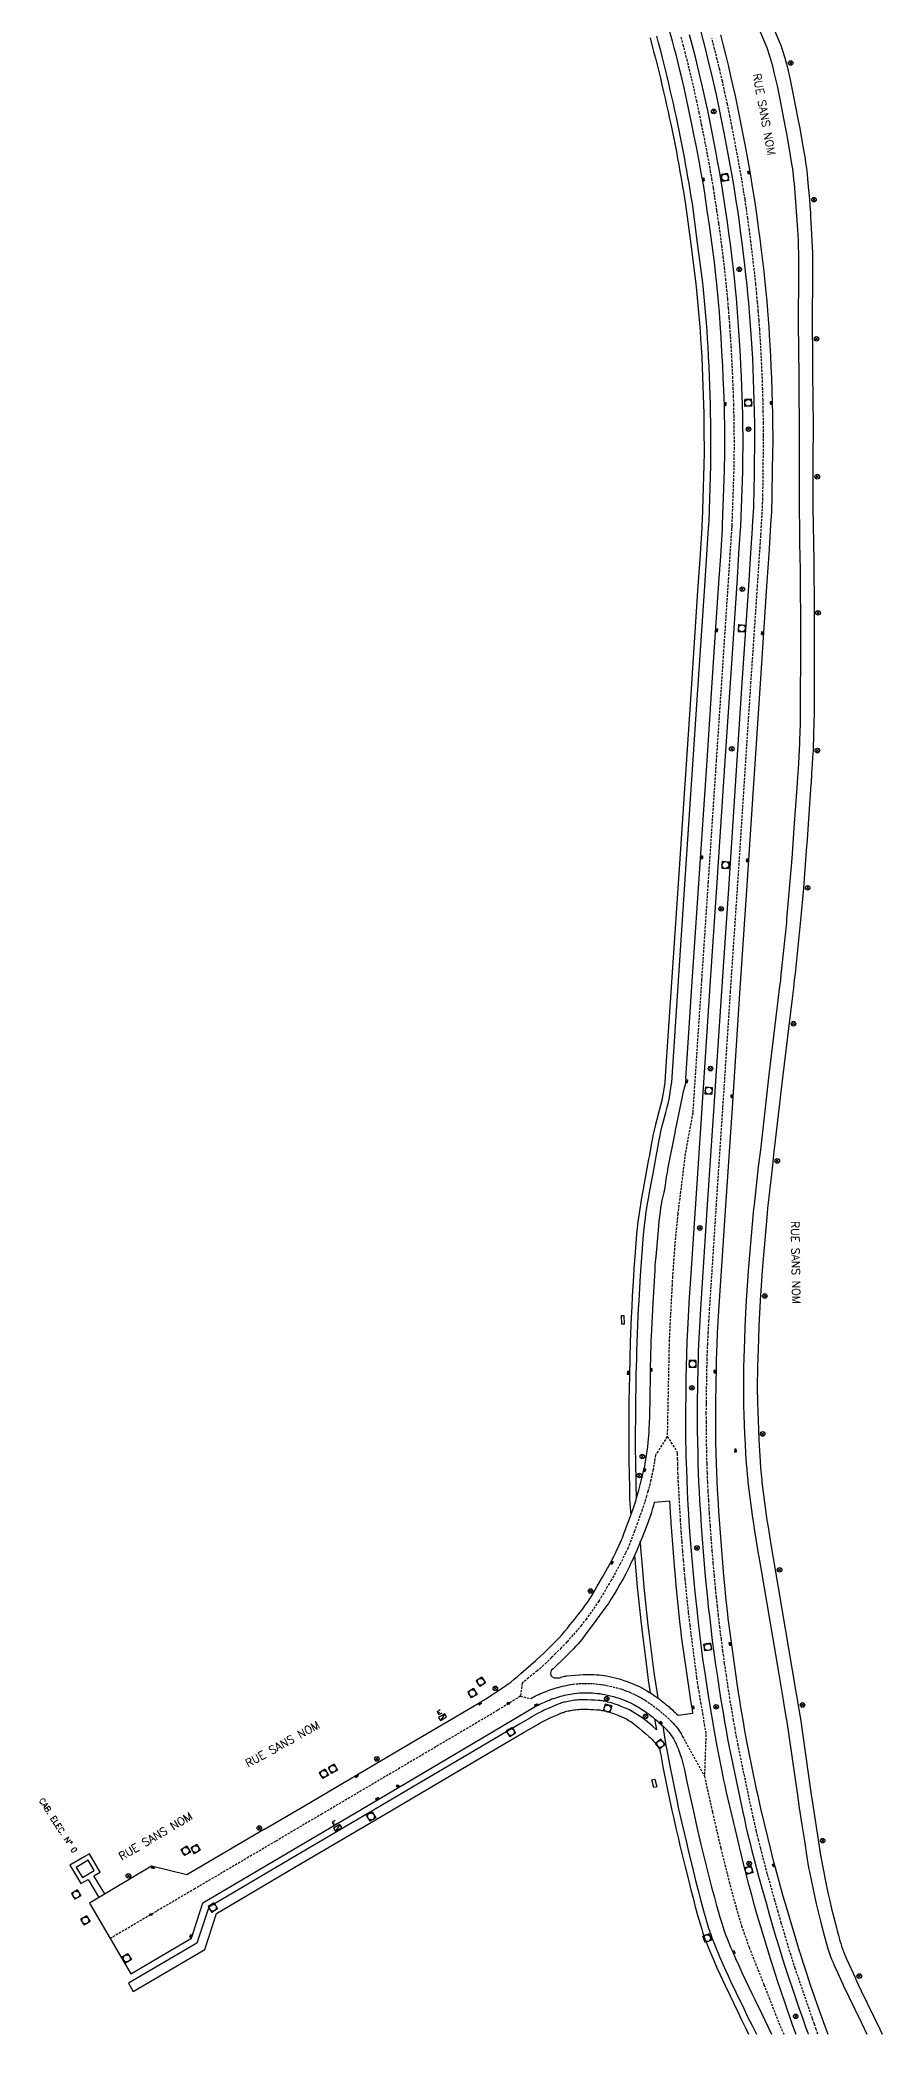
# Model space of a CAD drawing. Header units: millimetres. Extents: x 163014 to 164000, y 124000 to 125000.
# Drawn here: x 163800.3 to 163984.6, y 124000 to 124436.1 of the extents above; entities that cross this region are included whole.
import ezdxf
from ezdxf.enums import TextEntityAlignment as Align

# ---------------------------------------------------------------- set-up
doc = ezdxf.new("R2010")
doc.units = ezdxf.units.MM
doc.linetypes.add('DASHED', pattern=[0.75, 0.5, -0.25])
doc.layers.get('0').update_dxf_attribs({"linetype": 'CONTINUOUS'})
for name, color, linetype in [('W0001', 6, 'DASHED'), ('W0008', 7, 'CONTINUOUS'), ('W0014', 7, 'CONTINUOUS'), ('W0015', 2, 'CONTINUOUS'), ('W0400', 7, 'CONTINUOUS'), ('W0420', 7, 'CONTINUOUS'), ('W0421', 7, 'CONTINUOUS'), ('W0425', 7, 'CONTINUOUS'), ('W0430', 7, 'CONTINUOUS'), ('W0431', 7, 'CONTINUOUS'), ('W0469', 7, 'CONTINUOUS'), ('W0856', 7, 'CONTINUOUS'), ('W0989', 7, 'CONTINUOUS'), ('W0991', 7, 'CONTINUOUS')]:
    doc.layers.add(name, color=color, linetype=linetype)
doc.styles.get("Standard").update_dxf_attribs({"font": 'romans.shx', "width": 0.85})

# ---------------------------------------------------------------- blocks, each defined once
blk = doc.blocks.new('T400')
for p, q in [((-0.15, 0.3), (0.15, 0.3)), ((-0.15, -0.25), (-0.15, 0.3)), ((-0.15, 0.15), (0.15, 0.15)), ((-0.15, 0), (0.15, 0)), ((0.15, 0.3), (0.15, -0.25)), ((-0.15, -0.15), (0.15, -0.15)), ((-0.15, -0.25), (-0.15, -0.3)), ((-0.15, -0.3), (0.15, -0.3)), ((0.15, -0.3), (0.15, -0.25))]:
    blk.add_line(p, q)
blk = doc.blocks.new('T420')
for p, q in [((0.75, 0.75), (-0.75, 0.75)), ((-0.75, 0.75), (-0.75, -0.75)), ((0.75, 0.75), (0.75, -0.75)), ((0.75, -0.75), (-0.75, -0.75))]:
    blk.add_line(p, q)
blk.add_ellipse((0, 0), major_axis=(-0.53, 0.53), ratio=1, start_param=3.926991, end_param=10.210176)
blk = doc.blocks.new('T469')
at = {"color": 0, "linetype": 'Continuous', "flags": 128}
for points in [[(-0.35, 0.35), (0.35, -0.35)], [(-0.35, -0.35), (0.35, 0.35)]]:
    blk.add_lwpolyline(points, dxfattribs=at)
at = {"color": 0, "linetype": 'Continuous'}
blk.add_circle((0, 0), 0.5, dxfattribs=at)
blk = doc.blocks.new('T856')
for p, q in [((-0.125, 0), (0.125, 0)), ((0, 0.125), (0, -0.125))]:
    blk.add_line(p, q)
blk.add_ellipse((0, 0), major_axis=(-0.177, 0.177), ratio=1, start_param=3.9269908, end_param=10.2101761)
blk = doc.blocks.new('T430')
at = {"flags": 128}
for points in [[(0.8, 0.8), (-0.8, 0.8)], [(-0.8, 0.8), (-0.8, 0)], [(0.8, 0.8), (-0.8, 0)], [(-0.8, 0), (0.8, 0)], [(-0.4, 2.1), (0.4, 2.1)], [(-0.4, 2.1), (-0.4, 1.3)], [(-0.4, 1.7), (0, 1.7)], [(-0.4, 1.3), (0.4, 1.3)], [(0.8, 0), (0.8, 0.8)]]:
    blk.add_lwpolyline(points, dxfattribs=at)
blk = doc.blocks.new('T425')
for p, q in [((-0.15, 0.6), (0.15, 0.6)), ((-0.15, 0.6), (-0.15, 0.3)), ((-0.15, 0.3), (0.15, 0.3)), ((-0.15, 0.15), (0.15, 0.15)), ((-0.15, -0.15), (-0.15, 0.15)), ((0, 0.45), (0.15, 0.45)), ((0.15, 0.45), (0.15, 0.3)), ((0.15, 0.15), (0.15, -0.15)), ((0.15, -0.15), (-0.15, -0.15))]:
    blk.add_line(p, q)
blk.add_ellipse((0, 0), major_axis=(-0.106, 0.106), ratio=1, start_param=3.926991, end_param=10.210176)

msp = doc.modelspace()

# ---------------------------------------------------------------- linework, layer by layer
at = {"layer": 'W0001'}
for points in [[(163940.57, 124436.77), (163941, 124435.15), (163941.42, 124433.52), (163941.84, 124431.9), (163942.37, 124429.74), (163942.89, 124427.58), (163943.39, 124425.41), (163943.96, 124422.85), (163944.51, 124420.29), (163945.04, 124417.72), (163945.49, 124415.48), (163945.93, 124413.22), (163946.36, 124410.97), (163946.68, 124409.25), (163946.99, 124407.52), (163947.29, 124405.8), (163947.63, 124403.72), (163947.96, 124401.63), (163948.39, 124398.82), (163948.81, 124396.01), (163949.15, 124393.61), (163949.47, 124391.2), (163949.77, 124388.79), (163950.05, 124386.36), (163950.32, 124383.93), (163950.56, 124381.5), (163950.75, 124379.48), (163950.93, 124377.46), (163951.09, 124375.44), (163951.24, 124373.42), (163951.38, 124371.28), (163951.52, 124369.14), (163951.64, 124367.01), (163951.74, 124364.87), (163951.85, 124362.5), (163951.95, 124360.12), (163952.02, 124358.28), (163952.07, 124356.44), (163952.13, 124354.06), (163952.17, 124351.69), (163952.2, 124349.32), (163952.2, 124347.05), (163952.19, 124344.78), (163952.16, 124342.51), (163952.13, 124341.73), (163951.71, 124329.97), (163951.69, 124329.61), (163951.67, 124329.24), (163951.32, 124323.9), (163950.97, 124318.56), (163949.74, 124299.92), (163948.3, 124278.58), (163946.53, 124252.01), (163945.09, 124230.49), (163943.16, 124201.42), (163943.16, 124201.42), (163941.52, 124192.59), (163940.5, 124184.28), (163939.88, 124179.42), (163939.18, 124171.9), (163938.74, 124165.66), (163938.64, 124163.88), (163938.01, 124151.8), (163937.58, 124130.69), (163939.72, 124127.43), (163939.75, 124126.96), (163939.79, 124125.88), (163939.83, 124124.8), (163939.85, 124123.73), (163939.86, 124122.84), (163939.89, 124121.97), (163939.94, 124121.09), (163940.42, 124112.49), (163940.46, 124111.75), (163940.6, 124109.73), (163940.75, 124107.71), (163940.9, 124105.69), (163941.08, 124103.63), (163941.26, 124101.57), (163941.45, 124099.51), (163941.67, 124097.22), (163941.9, 124094.92), (163942.2, 124092.22), (163942.5, 124089.52), (163942.58, 124088.88), (163944.02, 124077.95), (163944.16, 124076.95), (163944.31, 124075.96), (163944.48, 124074.96), (163944.9, 124072.56), (163945.31, 124070.16), (163945.7, 124067.75), (163946.05, 124065.5), (163945.73, 124056.43), (163947.47, 124048.56), (163949.3, 124040.7), (163951.13, 124033.31), (163952.69, 124027.59), (163953.84, 124023.71), (163955.5, 124018.98), (163958.74, 124010.84), (163962.02, 124002.45), (163963.09, 124000)], [(163970.57, 124000), (163970.2, 124001), (163969.78, 124002.18), (163969.37, 124003.36), (163965.58, 124014.41), (163965.38, 124015.02), (163964.67, 124017.27), (163963.98, 124019.52), (163963.29, 124021.77), (163962.55, 124024.27), (163961.83, 124026.77), (163961.12, 124029.28), (163960.29, 124032.26), (163959.49, 124035.08), (163958.54, 124038.7), (163958.05, 124040.58), (163957.58, 124042.45), (163957.12, 124044.34), (163956.76, 124045.87), (163956.42, 124047.41), (163956.08, 124048.95), (163953.3, 124062.16), (163953.1, 124063.15), (163952.76, 124064.97), (163952.43, 124066.8), (163952.11, 124068.63), (163951.71, 124071), (163951.32, 124073.37), (163950.95, 124075.74), (163950.54, 124078.41), (163950.15, 124081.09), (163949.77, 124083.76), (163949.43, 124086.38), (163949.1, 124088.99), (163948.79, 124091.61), (163948.57, 124093.58), (163948.36, 124095.55), (163948.17, 124097.52), (163947.91, 124100.23), (163947.67, 124102.93), (163947.44, 124105.64), (163947.22, 124108.42), (163947.02, 124111.2), (163946.83, 124113.99), (163946.66, 124116.77), (163946.54, 124118.77), (163946.45, 124120.78), (163946.37, 124122.79), (163946.3, 124124.8), (163946.24, 124127.18), (163946.2, 124129.56), (163946.16, 124131.93), (163946.15, 124133.84), (163946.14, 124135.75), (163946.15, 124137.66), (163946.16, 124138.15), (163946.28, 124145.77), (163946.32, 124147.45), (163946.37, 124149.12), (163946.44, 124150.79), (163946.56, 124153.36), (163946.71, 124155.93), (163946.87, 124158.51), (163948.34, 124181.21), (163949.78, 124202.79), (163951.43, 124227.93), (163952.95, 124250.33), (163955.9, 124295.43), (163957.33, 124316.57), (163957.89, 124324.98), (163958.08, 124327.92), (163958.26, 124330.86), (163958.43, 124333.8), (163958.47, 124334.68), (163958.5, 124335.57), (163958.52, 124336.45), (163958.59, 124342.48), (163958.66, 124348.5), (163958.67, 124349.09), (163958.67, 124349.68), (163958.64, 124352.25), (163958.6, 124354.81), (163958.55, 124357.38), (163958.48, 124359.71), (163958.4, 124362.03), (163958.31, 124364.35), (163958.2, 124366.54), (163958.08, 124368.72), (163957.95, 124370.9), (163957.82, 124372.87), (163957.68, 124374.83), (163957.52, 124376.8), (163957.34, 124378.79), (163957.16, 124380.77), (163956.96, 124382.76), (163956.72, 124385), (163956.47, 124387.25), (163956.2, 124389.49), (163955.89, 124392.03), (163955.56, 124394.57), (163955.22, 124397.11), (163954.92, 124399.18), (163954.61, 124401.25), (163954.28, 124403.32), (163953.89, 124405.67), (163953.49, 124408.02), (163952.91, 124411.17), (163952.32, 124414.32), (163951.82, 124416.91), (163951.3, 124419.49), (163950.76, 124422.07), (163950.21, 124424.58), (163949.65, 124427.09), (163949.07, 124429.6), (163948.52, 124431.88), (163947.96, 124434.15), (163947.38, 124436.42)], [(163937.58, 124130.69), (163935.01, 124126.6), (163934.81, 124125.25), (163934.5, 124123.49), (163934.21, 124122.1), (163934, 124121.12), (163933.67, 124119.8), (163933.37, 124118.69), (163933.04, 124117.63), (163932.67, 124116.28), (163932.11, 124114.7), (163931.62, 124113.33), (163931.06, 124111.75), (163930.43, 124110.05), (163929.94, 124108.7), (163929.37, 124107.29), (163929.02, 124106.4), (163928.44, 124105.18), (163927.3, 124102.84), (163926.26, 124100.89), (163925.32, 124099.27), (163924.47, 124097.79), (163923.22, 124095.69), (163922.64, 124094.7), (163921.38, 124092.9), (163919.91, 124090.82), (163918.84, 124089.47), (163917.89, 124088.31), (163916.96, 124087.3), (163915.64, 124085.76), (163914.4, 124084.49), (163913.14, 124083.21), (163912.29, 124082.36), (163911.14, 124081.28), (163909.99, 124080.16), (163909.16, 124079.44), (163907.26, 124077.93), (163905.87, 124076.74), (163905.44, 124073.89), (163900.47, 124070.81), (163896.61, 124068.52), (163883.66, 124060.89), (163879.11, 124058.21), (163862.05, 124048.17), (163851.87, 124042.16), (163851.87, 124042.16)], [(163907.73, 124073.41), (163908.07, 124073.59), (163908.43, 124073.78), (163908.79, 124073.96), (163909.16, 124074.14), (163909.52, 124074.31), (163909.89, 124074.48), (163910.26, 124074.64), (163910.64, 124074.79), (163911.07, 124074.96), (163911.51, 124075.13), (163911.95, 124075.29), (163912.39, 124075.44), (163912.84, 124075.58), (163913.29, 124075.72), (163913.74, 124075.84), (163914.19, 124075.97), (163914.64, 124076.08), (163915.1, 124076.18), (163915.56, 124076.28), (163916.02, 124076.37), (163916.48, 124076.45), (163916.98, 124076.53), (163917.63, 124076.6), (163918.25, 124076.65), (163918.88, 124076.69), (163919.51, 124076.71), (163920.13, 124076.71), (163920.76, 124076.69), (163921.35, 124076.66), (163921.94, 124076.62), (163922.53, 124076.55), (163923.12, 124076.48), (163923.7, 124076.38), (163924.28, 124076.27), (163924.97, 124076.12), (163925.65, 124075.96), (163926.32, 124075.79), (163927.01, 124075.61), (163927.45, 124075.48), (163927.89, 124075.34), (163928.33, 124075.18), (163928.76, 124075.01), (163929.33, 124074.78), (163929.9, 124074.53), (163930.46, 124074.26), (163931.02, 124073.99), (163931.46, 124073.76), (163931.9, 124073.52), (163932.33, 124073.26), (163932.75, 124073), (163933.34, 124072.6), (163933.93, 124072.2), (163934.5, 124071.79), (163935.07, 124071.37), (163935.6, 124070.96), (163936.12, 124070.55), (163936.63, 124070.12), (163937.12, 124069.69), (163937.71, 124069.15), (163938.3, 124068.61), (163938.59, 124068.33), (163938.88, 124068.03), (163939.21, 124067.67), (163939.53, 124067.3), (163939.85, 124066.88), (163940.16, 124066.45), (163940.44, 124066.01), (163940.71, 124065.56), (163940.96, 124065.11), (163941.28, 124064.49), (163941.55, 124063.9), (163945.73, 124056.43)], [(163905.44, 124073.89), (163907.73, 124073.41)], [(163851.87, 124042.16), (163834.2, 124031.78), (163815.72, 124020.93)]]:
    msp.add_lwpolyline(points, dxfattribs=at)
at = {"layer": 'W0008'}
for points in [[(163941.63, 124208.98), (163943.07, 124230.24), (163944.87, 124257.03), (163946.33, 124278.58), (163947.74, 124300.07), (163948.97, 124318.4), (163949.29, 124323.22), (163949.59, 124328.05), (163949.66, 124329.15), (163949.7, 124330.26), (163950.13, 124341.95), (163950.15, 124342.73), (163950.19, 124345.06), (163950.21, 124347.39), (163950.21, 124349.72), (163950.19, 124351.88), (163950.15, 124354.05), (163950.09, 124356.21), (163950.03, 124357.9), (163949.97, 124359.59), (163949.85, 124362.19), (163949.72, 124364.79), (163949.56, 124367.93), (163949.37, 124371.06), (163949.16, 124374.19), (163948.99, 124376.54), (163948.8, 124378.89), (163948.59, 124381.24), (163948.38, 124383.35), (163948.15, 124385.45), (163947.9, 124387.55), (163947.57, 124390.24), (163947.21, 124392.93), (163946.83, 124395.62), (163946.36, 124398.87), (163945.86, 124402.13), (163945.56, 124404.05), (163945.23, 124405.97), (163944.97, 124407.45), (163944.7, 124408.93), (163944.42, 124410.41), (163943.97, 124412.73), (163943.5, 124415.06), (163943.03, 124417.38), (163942.46, 124420.14), (163941.87, 124422.9), (163941.26, 124425.66), (163940.82, 124427.58), (163940.36, 124429.51), (163939.89, 124431.42), (163939.52, 124432.92), (163939.13, 124434.41), (163938.73, 124435.89), (163938.19, 124437.89)], [(163949.22, 124437.23), (163949.82, 124434.94), (163950.4, 124432.65), (163950.96, 124430.35), (163951.46, 124428.2), (163951.96, 124426.04), (163952.43, 124423.88), (163952.9, 124421.72), (163953.35, 124419.52), (163953.8, 124417.31), (163954.23, 124415.11), (163954.64, 124412.89), (163955.14, 124410.11), (163955.64, 124407.32), (163955.96, 124405.44), (163956.27, 124403.55), (163956.58, 124401.55), (163956.88, 124399.55), (163957.17, 124397.55), (163957.51, 124395.09), (163957.83, 124392.63), (163958.14, 124390.16), (163958.43, 124387.82), (163958.69, 124385.48), (163958.94, 124383.14), (163959.15, 124381.06), (163959.35, 124378.98), (163959.52, 124376.89), (163959.66, 124375.12), (163959.79, 124373.34), (163959.9, 124371.56), (163960.04, 124369.3), (163960.16, 124367.03), (163960.27, 124364.77), (163960.38, 124362.08), (163960.48, 124359.4), (163960.56, 124356.71), (163960.61, 124354.32), (163960.65, 124351.92), (163960.67, 124349.52), (163960.67, 124349.02), (163960.67, 124348.51), (163960.58, 124342.44), (163960.48, 124336.37), (163960.46, 124335.21), (163960.42, 124334.05), (163960.37, 124332.89), (163960.22, 124330.18), (163960.06, 124327.47), (163959.88, 124324.77), (163959.33, 124316.62), (163957.92, 124295.38), (163956.47, 124273.42), (163956.47, 124273.42), (163954.92, 124250.16), (163953.41, 124227.57), (163951.78, 124202.57), (163950.34, 124181.16), (163948.83, 124158.22), (163948.68, 124155.79), (163948.54, 124153.35), (163948.42, 124150.91), (163948.36, 124149.22), (163948.3, 124147.53), (163948.26, 124145.84), (163948.14, 124138.28), (163948.13, 124137.77), (163948.12, 124135.79), (163948.12, 124133.82), (163948.14, 124131.84), (163948.18, 124129.5), (163948.23, 124127.16), (163948.29, 124124.82), (163948.35, 124122.91), (163948.43, 124121), (163948.52, 124119.08), (163948.63, 124117.17), (163948.81, 124114.34), (163949, 124111.51), (163949.21, 124108.68), (163949.43, 124105.86), (163949.66, 124103.04), (163949.91, 124100.23), (163950.17, 124097.41), (163950.35, 124095.56), (163950.54, 124093.71), (163950.75, 124091.86), (163950.86, 124090.87), (163950.99, 124089.89), (163951.94, 124083.04), (163952.89, 124076.19), (163953.13, 124074.61), (163953.38, 124073.04), (163953.64, 124071.46), (163953.9, 124069.88), (163954.17, 124068.31), (163954.45, 124066.74), (163954.74, 124065.17), (163955.03, 124063.6), (163955.3, 124062.16), (163955.58, 124060.73), (163955.87, 124059.3), (163956.16, 124057.87), (163956.46, 124056.44), (163956.76, 124055.01), (163957.07, 124053.58), (163957.38, 124052.16), (163957.7, 124050.73), (163958.03, 124049.31), (163960.25, 124040.08), (163960.78, 124037.91), (163960.83, 124037.72), (163961.2, 124036.42), (163962, 124033.47), (163962.82, 124030.48), (163963.23, 124029.04), (163963.65, 124027.6), (163966.48, 124018.2), (163966.65, 124017.65), (163967.33, 124015.49), (163968.03, 124013.34), (163968.88, 124010.8), (163969.74, 124008.27), (163970.38, 124006.42), (163971.03, 124004.58), (163971.7, 124002.74), (163972.49, 124000.59), (163972.71, 124000)], [(163941.63, 124208.98), (163941.57, 124208.08), (163941.55, 124207.89), (163941.52, 124207.71), (163941.48, 124207.52), (163941.42, 124207.34), (163941.3, 124206.95), (163941.19, 124206.56), (163941.09, 124206.16), (163941, 124205.76), (163939.61, 124198.98), (163939.35, 124197.71), (163939.23, 124197.08), (163937.75, 124189.5), (163937.56, 124188.46), (163937.38, 124187.42), (163937.22, 124186.37), (163937.1, 124185.6), (163936.96, 124184.83), (163936.81, 124184.06), (163936.44, 124182.32), (163936.28, 124181.51), (163936.14, 124180.7), (163936.01, 124179.88), (163935.87, 124178.82), (163935.75, 124177.76), (163935.64, 124176.7), (163935.06, 124170.02), (163934.97, 124168.93), (163934.9, 124168), (163934.85, 124167.08), (163934.44, 124159.84), (163934.04, 124152.61), (163933.99, 124151.73), (163933.97, 124150.85), (163933.91, 124148.23), (163933.86, 124145.61), (163933.76, 124137.83), (163933.73, 124136.45), (163933.69, 124135.08), (163933.65, 124133.71), (163933.59, 124132.34), (163933.55, 124131.6), (163933.5, 124130.86), (163933.43, 124130.13), (163933.36, 124129.39), (163933.25, 124128.46), (163933.13, 124127.53), (163932.99, 124126.6), (163932.85, 124125.68), (163932.69, 124124.75), (163932.51, 124123.83)], [(163849.46, 124044.81), (163858.22, 124049.96), (163879.45, 124062.45), (163896.24, 124072.33), (163896.83, 124072.68), (163897.42, 124073.04), (163897.76, 124073.25), (163898.09, 124073.46), (163899.6, 124074.45), (163902.19, 124076.17), (163902.57, 124076.43), (163902.95, 124076.71), (163903.33, 124076.99), (163904.08, 124077.6), (163904.82, 124078.21), (163905.56, 124078.84), (163908.87, 124081.73), (163909.8, 124082.58), (163910.7, 124083.44), (163911.6, 124084.32), (163912.49, 124085.2), (163913.36, 124086.1), (163913.98, 124086.76), (163914.58, 124087.43), (163915.17, 124088.11), (163915.75, 124088.81), (163916.31, 124089.51), (163916.79, 124090.09), (163917.26, 124090.67), (163917.73, 124091.26), (163918.2, 124091.85), (163918.66, 124092.44), (163919.11, 124093.04), (163919.57, 124093.64), (163919.8, 124093.97), (163920.04, 124094.3), (163920.27, 124094.63), (163920.49, 124094.97), (163920.71, 124095.31), (163920.92, 124095.66), (163921.13, 124096), (163922.27, 124097.97), (163923.41, 124099.93), (163924.55, 124101.9), (163924.73, 124102.22), (163924.91, 124102.54), (163925.08, 124102.87), (163925.48, 124103.65), (163925.87, 124104.44), (163926.26, 124105.22), (163926.59, 124105.9), (163926.91, 124106.58), (163927.23, 124107.27), (163927.42, 124107.69), (163927.6, 124108.12), (163927.78, 124108.55), (163927.95, 124108.98), (163928.12, 124109.41), (163928.62, 124110.77), (163929.12, 124112.13), (163929.62, 124113.5), (163930.11, 124114.86), (163930.59, 124116.23), (163930.66, 124116.43), (163930.72, 124116.64), (163930.78, 124116.85), (163930.97, 124117.54), (163931.16, 124118.24), (163931.34, 124118.93), (163931.58, 124119.81), (163931.82, 124120.69), (163932.05, 124121.58), (163932.17, 124122.08), (163932.28, 124122.59), (163932.37, 124123.1), (163932.51, 124123.83)], [(163854.27, 124039.52), (163854.27, 124039.52), (163878.78, 124053.97), (163896.99, 124064.7), (163908.7, 124071.62), (163909.03, 124071.8), (163909.36, 124071.97), (163909.69, 124072.14), (163910.03, 124072.3), (163910.37, 124072.46), (163910.71, 124072.61), (163911.06, 124072.76), (163911.4, 124072.91), (163911.81, 124073.07), (163912.21, 124073.22), (163912.62, 124073.37), (163913.03, 124073.5), (163913.45, 124073.64), (163913.86, 124073.76), (163914.28, 124073.88), (163914.7, 124073.99), (163915.12, 124074.1), (163915.54, 124074.2), (163915.97, 124074.29), (163916.39, 124074.37), (163916.82, 124074.45), (163917.25, 124074.52), (163917.82, 124074.58), (163918.39, 124074.62), (163918.96, 124074.65), (163919.54, 124074.67), (163920.11, 124074.67), (163920.68, 124074.66), (163921.22, 124074.63), (163921.75, 124074.59), (163922.29, 124074.53), (163922.82, 124074.46), (163923.35, 124074.38), (163923.87, 124074.27), (163924.52, 124074.14), (163925.17, 124073.98), (163925.81, 124073.82), (163926.45, 124073.65), (163926.84, 124073.54), (163927.23, 124073.41), (163927.62, 124073.27), (163928, 124073.13), (163928.53, 124072.9), (163929.06, 124072.67), (163929.58, 124072.43), (163930.1, 124072.17), (163930.49, 124071.97), (163930.88, 124071.75), (163931.27, 124071.52), (163931.65, 124071.29), (163932.21, 124070.92), (163932.76, 124070.54), (163933.31, 124070.15), (163933.84, 124069.75), (163934.34, 124069.36), (163934.82, 124068.97), (163935.3, 124068.57), (163935.77, 124068.16), (163936.34, 124067.65), (163936.9, 124067.13), (163937.15, 124066.89), (163937.4, 124066.64), (163937.68, 124066.33), (163937.94, 124066.02), (163938.22, 124065.66), (163938.48, 124065.3), (163938.72, 124064.93), (163938.95, 124064.55), (163939.16, 124064.16), (163939.44, 124063.6), (163939.71, 124063.03), (163939.96, 124062.45), (163940.06, 124062.2), (163940.66, 124060.6), (163940.74, 124060.35), (163940.81, 124060.1), (163941.33, 124057.82), (163941.83, 124055.54), (163943.47, 124048.04), (163944.09, 124045.23), (163944.72, 124042.42), (163944.93, 124041.49), (163945.16, 124040.57), (163947.3, 124032.11), (163947.43, 124031.61), (163947.9, 124029.88), (163948.37, 124028.15), (163948.73, 124026.87), (163949.09, 124025.59), (163949.29, 124024.92), (163949.5, 124024.25), (163949.73, 124023.53), (163949.97, 124022.8), (163950.19, 124022.17), (163950.42, 124021.55), (163950.67, 124020.93), (163951.05, 124019.98), (163951.44, 124019.04), (163951.85, 124018.11), (163952.53, 124016.57), (163953.22, 124015.03), (163953.93, 124013.5), (163954.64, 124011.96), (163955.37, 124010.43), (163956.11, 124008.9), (163956.75, 124007.57), (163958.23, 124004.56), (163958.23, 124004.56), (163958.23, 124004.56)], [(163849.46, 124044.81), (163832.47, 124034.82), (163824.72, 124036.7), (163811.18, 124028.63), (163815.72, 124020.93), (163820.23, 124013.19), (163833.47, 124020.96), (163835.94, 124028.74), (163854.27, 124039.52)], [(163958.23, 124004.56), (163960.41, 124000)]]:
    msp.add_lwpolyline(points, dxfattribs=at)
at = {"layer": 'W0014'}
for points in [[(163957.5, 124438.93), (163959.36, 124434.45), (163959.51, 124434.05), (163959.76, 124433.35), (163959.99, 124432.65), (163960.2, 124431.94), (163960.4, 124431.23), (163960.59, 124430.51), (163960.95, 124429.05), (163961.29, 124427.58), (163961.62, 124426.11), (163961.93, 124424.64), (163962.23, 124423.17), (163962.83, 124420.1), (163963.42, 124417.04), (163963.67, 124415.69), (163963.92, 124414.34), (163964.05, 124413.55), (163964.87, 124408.61), (163964.98, 124407.95), (163965.07, 124407.28), (163965.15, 124406.62), (163965.25, 124405.64), (163965.35, 124404.67), (163965.43, 124403.7), (163965.97, 124396.65), (163966.05, 124395.6), (163966.11, 124394.56), (163966.17, 124393.51), (163966.22, 124392.18), (163966.27, 124390.85), (163966.31, 124389.52), (163966.33, 124388.44), (163966.34, 124387.35), (163966.34, 124385.58), (163966.33, 124383.81), (163966.27, 124375.37), (163966.27, 124374.25), (163966.36, 124362.55), (163966.4, 124357.97), (163966.45, 124353.39), (163966.47, 124352.09), (163966.46, 124350.78), (163966.43, 124345.46), (163966.43, 124343.76), (163966.43, 124342.06), (163966.44, 124339.22), (163966.45, 124336.38), (163966.48, 124333.03), (163966.51, 124329.67), (163966.56, 124326.32), (163966.62, 124322.96), (163966.68, 124320.43), (163966.69, 124318.77), (163966.71, 124314.89), (163966.73, 124311.01), (163966.73, 124309.78), (163966.74, 124304.24), (163966.74, 124301.79), (163966.7, 124291.98), (163966.7, 124291.4), (163966.67, 124289.09), (163966.64, 124286.77), (163966.59, 124284.46), (163966.56, 124283.28), (163966.51, 124282.1), (163966.46, 124280.92), (163966.37, 124279.42), (163966.28, 124277.92), (163966.15, 124275.87), (163966.02, 124273.82), (163966, 124273.56), (163965.31, 124263.76), (163965.09, 124260.44), (163964.86, 124257.12), (163964.73, 124255.46), (163964.59, 124253.8), (163963.72, 124243.83), (163963.69, 124243.57), (163963.65, 124243.14), (163962.61, 124233.03), (163962.48, 124231.78), (163962.34, 124230.53), (163962.11, 124228.61), (163961.88, 124226.7), (163959.82, 124209.81), (163957.96, 124193.4), (163957.52, 124189.65), (163957.05, 124185.53), (163956.58, 124181.4), (163956.49, 124180.53), (163956.4, 124179.66), (163955.36, 124167.83), (163955.29, 124166.95), (163955.14, 124164.78), (163955, 124162.62), (163954.88, 124160.46), (163954.73, 124157.61), (163954.6, 124154.75), (163954.48, 124151.9), (163954.41, 124149.87), (163954.34, 124147.85), (163954.29, 124145.82), (163954.26, 124144.38), (163954.25, 124142.94), (163954.24, 124141.5), (163954.25, 124140.17), (163954.27, 124138.84), (163954.3, 124137.51), (163954.36, 124135.42), (163954.44, 124133.32), (163954.52, 124131.23), (163954.63, 124129.08), (163954.75, 124126.94), (163954.89, 124124.79), (163954.98, 124123.57), (163955.08, 124122.36), (163955.2, 124121.14), (163955.25, 124120.72), (163956.27, 124112.92), (163956.44, 124111.71), (163956.63, 124110.5), (163957.37, 124105.97), (163958.13, 124101.44), (163961.92, 124079.15), (163962.96, 124073.05), (163963.21, 124071.59), (163963.63, 124069.04), (163963.66, 124068.84), (163966.06, 124052.29), (163966.47, 124049.51), (163967.05, 124045.75), (163967.59, 124042.29), (163968.23, 124038.21), (163968.37, 124037.29), (163968.53, 124036.38), (163968.71, 124035.47), (163969.06, 124033.72), (163969.42, 124031.98), (163969.79, 124030.23), (163970.19, 124028.47), (163970.6, 124026.72), (163971.1, 124024.73), (163971.6, 124022.74), (163971.85, 124021.79), (163972.11, 124020.83), (163972.29, 124020.18), (163972.48, 124019.52), (163972.67, 124018.89), (163972.87, 124018.26), (163973.09, 124017.63), (163973.32, 124017.01), (163973.56, 124016.39), (163973.81, 124015.78), (163974.05, 124015.24), (163976, 124010.93), (163976.12, 124010.67), (163977.33, 124008.16), (163980.01, 124002.59), (163981.26, 124000)], [(163960.2, 124440.33), (163962.3, 124435.29), (163962.43, 124434.96), (163962.67, 124434.27), (163962.9, 124433.58), (163963.12, 124432.89), (163963.31, 124432.23), (163963.49, 124431.57), (163963.66, 124430.9), (163964.03, 124429.36), (163964.38, 124427.81), (163964.78, 124425.96), (163965.15, 124424.11), (163965.66, 124421.49), (163966.17, 124418.87), (163966.57, 124416.76), (163966.95, 124414.65), (163967.28, 124412.81), (163967.61, 124410.96), (163967.74, 124410.15), (163967.87, 124409.34), (163967.99, 124408.45), (163968.1, 124407.56), (163968.29, 124405.8), (163968.46, 124404.03), (163968.58, 124402.68), (163968.7, 124401.32), (163968.81, 124399.82), (163968.93, 124398.32), (163968.97, 124397.57), (163969.35, 124389.59), (163969.37, 124388.88), (163969.38, 124388.16), (163969.38, 124386.09), (163969.37, 124384.02), (163969.28, 124375.27), (163969.27, 124374.09), (163969.28, 124372.9), (163969.35, 124368.11), (163969.39, 124363.32), (163969.49, 124351.95), (163969.49, 124350.51), (163969.47, 124345.55), (163969.46, 124343.76), (163969.46, 124342.06), (163969.47, 124339.23), (163969.48, 124336.4), (163969.48, 124333.86), (163969.67, 124322.13), (163969.69, 124320.46), (163969.7, 124318.8), (163969.72, 124314.91), (163969.74, 124311.01), (163969.74, 124309.77), (163969.77, 124304.25), (163969.77, 124301.78), (163969.73, 124291.97), (163969.73, 124291.38), (163969.71, 124289.05), (163969.67, 124286.72), (163969.62, 124284.38), (163969.59, 124283.18), (163969.54, 124281.97), (163969.49, 124280.76), (163969.4, 124279.25), (163969.31, 124277.74), (163969.18, 124275.68), (163969.05, 124273.62), (163969.03, 124273.35), (163968.35, 124263.5), (163968.19, 124261.19), (163968.02, 124258.87), (163967.7, 124254.76), (163967.38, 124250.65), (163966.75, 124243.64), (163965.62, 124232.68), (163965.55, 124231.91), (163965.46, 124231.14), (163965.19, 124228.8), (163964.91, 124226.46), (163962.8, 124209.17), (163960.95, 124192.96), (163960.55, 124189.32), (163960.13, 124185.57), (163959.69, 124181.82), (163959.56, 124180.64), (163959.44, 124179.45), (163958.42, 124167.9), (163958.35, 124167.02), (163958.19, 124164.83), (163958.04, 124162.64), (163957.92, 124160.45), (163957.77, 124157.64), (163957.64, 124154.83), (163957.53, 124152.02), (163957.45, 124149.96), (163957.39, 124147.9), (163957.34, 124145.84), (163957.31, 124144.4), (163957.3, 124142.95), (163957.3, 124141.51), (163957.3, 124140.36), (163957.32, 124139.21), (163957.34, 124138.06), (163957.4, 124136.14), (163957.46, 124134.23), (163957.53, 124132.32), (163957.64, 124129.96), (163957.76, 124127.61), (163957.9, 124125.25), (163958, 124123.88), (163958.12, 124122.5), (163958.26, 124121.13), (163958.31, 124120.72), (163959.26, 124113.49), (163959.41, 124112.41), (163959.57, 124111.33), (163960.34, 124106.67), (163961.13, 124102.01), (163964.94, 124079.61), (163965.82, 124074.42), (163966.16, 124072.37), (163966.6, 124069.67), (163966.64, 124069.44), (163969.04, 124052.84), (163969.37, 124050.61), (163970.04, 124046.25), (163971.16, 124039.14), (163971.22, 124038.74), (163971.41, 124037.6), (163971.61, 124036.46), (163971.83, 124035.33), (163972.12, 124033.84), (163972.43, 124032.36), (163972.75, 124030.89), (163973.14, 124029.16), (163973.55, 124027.43), (163974.04, 124025.47), (163974.54, 124023.51), (163974.79, 124022.57), (163975.04, 124021.63), (163975.21, 124021.01), (163975.39, 124020.38), (163975.57, 124019.8), (163975.75, 124019.22), (163975.95, 124018.65), (163976.16, 124018.08), (163976.38, 124017.52), (163976.61, 124016.96), (163976.82, 124016.47), (163978.76, 124012.2), (163978.87, 124011.97), (163980.06, 124009.48), (163982.75, 124003.91), (163984.11, 124001.06), (163984.61, 124000)], [(163933.83, 124436.57), (163934.23, 124435.1), (163934.61, 124433.64), (163934.99, 124432.17), (163935.36, 124430.71), (163935.73, 124429.24), (163936.09, 124427.77), (163936.44, 124426.29), (163936.79, 124424.82), (163937.13, 124423.34), (163937.46, 124421.87), (163937.79, 124420.39), (163938.11, 124418.91), (163938.42, 124417.43), (163938.72, 124415.99), (163939.01, 124414.55), (163939.3, 124413.11), (163939.58, 124411.67), (163939.85, 124410.23), (163940.12, 124408.79), (163940.38, 124407.34), (163940.64, 124405.9), (163940.88, 124404.45), (163941.13, 124403.01), (163941.36, 124401.56), (163941.59, 124400.13), (163942.72, 124391.47), (163943.84, 124382.79), (163943.93, 124382.08), (163944, 124381.36), (163944.23, 124378.96), (163944.45, 124376.56), (163944.65, 124374.16), (163944.78, 124372.41), (163944.9, 124370.66), (163945.01, 124368.91), (163945.13, 124366.78), (163945.23, 124364.64), (163945.32, 124362.51), (163945.41, 124360.38), (163945.47, 124358.4), (163945.53, 124356.43), (163945.57, 124354.46), (163945.6, 124352.48), (163945.63, 124349.79), (163945.64, 124347.09), (163945.64, 124345.37), (163945.63, 124343.64), (163945.62, 124343.14), (163945.21, 124331.01), (163945.18, 124330.22), (163945.13, 124329.43), (163944.69, 124322.55), (163944.24, 124315.66), (163942.65, 124291.98), (163940.18, 124254.85), (163937.29, 124211.66), (163937.05, 124208.25), (163937.04, 124208.14), (163936.74, 124206.2), (163936.48, 124204.63), (163936.44, 124204.41), (163936.39, 124204.19), (163936.12, 124203.09), (163935.83, 124201.98), (163935.31, 124200.05), (163935.01, 124198.95), (163934.73, 124197.73), (163934.46, 124196.51), (163934.34, 124195.92), (163934.23, 124195.34), (163933.68, 124192.24), (163933.52, 124191.35), (163932.99, 124188.48), (163932.31, 124184.8), (163932.05, 124183.37), (163931.81, 124181.93), (163931.58, 124180.49), (163931.43, 124179.54), (163931.3, 124178.58), (163931.17, 124177.62), (163931.02, 124176.3), (163930.89, 124174.97), (163930.72, 124172.97), (163930.56, 124170.96), (163930.31, 124167.34), (163930.21, 124165.79), (163930.08, 124163.58), (163929.95, 124161.36), (163929.83, 124159.07), (163929.72, 124156.77), (163929.56, 124153.2), (163929.49, 124151.34), (163929.48, 124151.24), (163929.3, 124144.1), (163929.24, 124141.19), (163929.18, 124138.27), (163929.17, 124137.22), (163929.17, 124136.16), (163929.21, 124124.27), (163929.23, 124123.54), (163929.26, 124122.07), (163929.3, 124119.9), (163929.35, 124116.96), (163929.65, 124113.6)], [(163930.87, 124117.5), (163930.82, 124119.91), (163930.77, 124122.32), (163930.75, 124123.61), (163930.73, 124124.58), (163930.7, 124125.96), (163930.67, 124127.28), (163930.66, 124128.6), (163930.66, 124129.92), (163930.66, 124132.06), (163930.68, 124134.2), (163930.7, 124136.35), (163930.81, 124144.13), (163930.82, 124144.28), (163930.85, 124145.99), (163930.9, 124147.71), (163930.95, 124149.41), (163931.01, 124151.11), (163931.01, 124151.23), (163931.24, 124156.99), (163931.32, 124158.67), (163931.41, 124160.36), (163931.57, 124163.12), (163931.75, 124165.89), (163931.75, 124165.89), (163932.07, 124170.85), (163932.23, 124172.84), (163932.4, 124174.83), (163932.53, 124176.14), (163932.68, 124177.43), (163932.8, 124178.38), (163932.93, 124179.32), (163933.07, 124180.26), (163933.3, 124181.68), (163933.55, 124183.11), (163933.8, 124184.53), (163934.48, 124188.21), (163935.01, 124191.08), (163935.17, 124191.97), (163935.72, 124195.06), (163935.83, 124195.63), (163935.95, 124196.2), (163936.21, 124197.4), (163936.49, 124198.61), (163936.78, 124199.66), (163937.29, 124201.59), (163937.58, 124202.72), (163937.87, 124203.84), (163937.93, 124204.1), (163937.98, 124204.37), (163938.23, 124205.96), (163938.54, 124207.94), (163938.56, 124208.11), (163938.8, 124211.56), (163941.69, 124254.75), (163944.17, 124291.88), (163945.75, 124315.56), (163946.2, 124322.45), (163946.65, 124329.34), (163946.69, 124330.15), (163946.73, 124330.95), (163947.13, 124343.1), (163947.14, 124343.62), (163947.16, 124345.36), (163947.16, 124347.1), (163947.14, 124349.8), (163947.12, 124352.5), (163947.08, 124354.48), (163947.04, 124356.47), (163946.99, 124358.45), (163946.92, 124360.43), (163946.84, 124362.57), (163946.74, 124364.72), (163946.64, 124366.86), (163946.52, 124369), (163946.41, 124370.76), (163946.29, 124372.52), (163946.16, 124374.28), (163945.95, 124376.69), (163945.74, 124379.1), (163945.51, 124381.51), (163945.43, 124382.25), (163945.35, 124382.98), (163944.22, 124391.66), (163943.09, 124400.34), (163942.86, 124401.8), (163942.62, 124403.25), (163942.38, 124404.71), (163942.13, 124406.16), (163941.87, 124407.61), (163941.61, 124409.06), (163941.34, 124410.51), (163941.07, 124411.96), (163940.79, 124413.41), (163940.5, 124414.85), (163940.21, 124416.3), (163939.91, 124417.74), (163939.59, 124419.23), (163939.27, 124420.71), (163938.94, 124422.2), (163938.61, 124423.68), (163938.26, 124425.16), (163937.92, 124426.64), (163937.56, 124428.12), (163937.2, 124429.6), (163936.83, 124431.08), (163936.46, 124432.55), (163936.08, 124434.02), (163935.69, 124435.49), (163935.3, 124436.96)], [(163930.89, 124117.23), (163930.87, 124117.41)], [(163935.6, 124073.49), (163935.44, 124074.49), (163935.09, 124076.79), (163934.75, 124079.08), (163934.66, 124079.67), (163934.58, 124080.26), (163933.71, 124087.26), (163933.44, 124089.43), (163933.28, 124090.82), (163933.14, 124092.22), (163932.86, 124095), (163932.57, 124097.78), (163932.33, 124100.51), (163932.09, 124103.24), (163931.9, 124105.38), (163931.72, 124107.52), (163931.7, 124107.82)], [(163930.44, 124104.69), (163930.58, 124103.1), (163930.82, 124100.37), (163931.04, 124097.83), (163931.89, 124089.72), (163931.94, 124089.28), (163932.03, 124088.48), (163933.1, 124079.88), (163933.26, 124078.65), (163933.42, 124077.43), (163933.66, 124076.04), (163933.66, 124076.04), (163933.66, 124076.04), (163933.66, 124076.04), (163933.66, 124076.04), (163933.87, 124074.66)], [(163934.81, 124068.95), (163935.21, 124066.52), (163934.27, 124067.43), (163933.28, 124068.28), (163932.39, 124068.97), (163931.47, 124069.61), (163930.52, 124070.21), (163929.55, 124070.77), (163929.18, 124070.96), (163928.8, 124071.14), (163928.42, 124071.3), (163927.67, 124071.61), (163926.91, 124071.91), (163926.15, 124072.19), (163925.77, 124072.31), (163925.39, 124072.42), (163925.01, 124072.52), (163924.62, 124072.62), (163924.24, 124072.71), (163923.85, 124072.8), (163923.63, 124072.85), (163923.4, 124072.89), (163923.17, 124072.92), (163922.94, 124072.95), (163922.71, 124072.97), (163922.48, 124072.99), (163921.69, 124073.03), (163920.91, 124073.07), (163920.12, 124073.1), (163919.34, 124073.12), (163919.04, 124073.12), (163918.75, 124073.11), (163918.45, 124073.1), (163918.16, 124073.08), (163917.78, 124073.04), (163917.4, 124073), (163917.02, 124072.95), (163916.65, 124072.9), (163916.27, 124072.84), (163915.9, 124072.77), (163915.53, 124072.69), (163915.26, 124072.63), (163914.99, 124072.57), (163914.73, 124072.5), (163914.46, 124072.42), (163914.2, 124072.33), (163913.94, 124072.24), (163913.69, 124072.15), (163913.36, 124072.02), (163913.04, 124071.88), (163911.93, 124071.39), (163910.83, 124070.89), (163910.49, 124070.74), (163910.16, 124070.58), (163909.83, 124070.41), (163909.5, 124070.23), (163908.99, 124069.96), (163908.49, 124069.67), (163907.99, 124069.38), (163907.49, 124069.09), (163905.15, 124067.73), (163874.9, 124049.95), (163855.05, 124038.24), (163837.29, 124027.74), (163834.68, 124019.87), (163819.68, 124011.11), (163820.71, 124009.34), (163836.37, 124018.5), (163838.99, 124026.37), (163856.1, 124036.49), (163875.9, 124048.13), (163906.17, 124065.93), (163908.5, 124067.3), (163908.92, 124067.55), (163909.34, 124067.81), (163909.77, 124068.05), (163910.2, 124068.29), (163910.63, 124068.53), (163910.92, 124068.68), (163911.21, 124068.83), (163911.51, 124068.97), (163911.8, 124069.11), (163912.1, 124069.24), (163912.85, 124069.55), (163913.6, 124069.86), (163914.34, 124070.17), (163914.52, 124070.24), (163914.69, 124070.31), (163914.87, 124070.37), (163915.13, 124070.45), (163915.39, 124070.53), (163915.65, 124070.6), (163915.92, 124070.67), (163916.18, 124070.73), (163916.45, 124070.78), (163916.81, 124070.84), (163917.18, 124070.9), (163917.54, 124070.94), (163917.9, 124070.99), (163918.27, 124071.02), (163918.63, 124071.05), (163918.86, 124071.06), (163919.08, 124071.07), (163919.31, 124071.07), (163919.54, 124071.07), (163920.2, 124071.05), (163920.86, 124071.02), (163921.52, 124070.99), (163922.18, 124070.95), (163922.41, 124070.94), (163922.63, 124070.91), (163922.85, 124070.89), (163923.07, 124070.85), (163923.3, 124070.81), (163923.52, 124070.77), (163923.88, 124070.68), (163924.24, 124070.6), (163924.6, 124070.5), (163924.96, 124070.4), (163925.32, 124070.29), (163925.67, 124070.18), (163926.04, 124070.06), (163926.4, 124069.93), (163926.76, 124069.79), (163927.29, 124069.56), (163927.82, 124069.33), (163928.34, 124069.08), (163928.66, 124068.92), (163928.98, 124068.74), (163929.29, 124068.55), (163929.59, 124068.35), (163929.88, 124068.14), (163930.63, 124067.55), (163931.38, 124066.96), (163932.11, 124066.35), (163932.84, 124065.74), (163933.56, 124065.11), (163933.92, 124064.78), (163934.27, 124064.44), (163934.61, 124064.1), (163934.93, 124063.74), (163935.25, 124063.37), (163935.56, 124062.99), (163935.66, 124062.85), (163935.75, 124062.7), (163935.83, 124062.54), (163935.9, 124062.38), (163935.95, 124062.21), (163935.99, 124062.04), (163936.17, 124061.07), (163936.57, 124058.89), (163936.71, 124058.12), (163938.17, 124050.97), (163938.3, 124050.37), (163938.62, 124048.91), (163938.94, 124047.46), (163939.48, 124045.07), (163940.04, 124042.68), (163940.38, 124041.22), (163940.73, 124039.76), (163941.5, 124036.6), (163942.29, 124033.43), (163942.76, 124031.57), (163943.24, 124029.7), (163943.73, 124027.84), (163944.23, 124025.98), (163944.49, 124025.06), (163944.77, 124024.14), (163945.05, 124023.22), (163945.34, 124022.3), (163945.58, 124021.58), (163945.83, 124020.87), (163946, 124020.4), (163946.17, 124019.94), (163946.53, 124019.03), (163946.9, 124018.12), (163947.33, 124017.09), (163947.78, 124016.07), (163948.46, 124014.53), (163949.15, 124013), (163949.66, 124011.88), (163950.19, 124010.76), (163951.33, 124008.35), (163952.93, 124005.03), (163953.86, 124003.13), (163954.79, 124001.23), (163955.4, 124000)], [(163936.6, 124067.38), (163937.07, 124064.53), (163937.3, 124063.13), (163937.55, 124061.73), (163937.83, 124060.21), (163938.13, 124058.69), (163939.67, 124051.13), (163939.73, 124050.82), (163940.01, 124049.57), (163940.29, 124048.31), (163940.85, 124045.88), (163941.41, 124043.45), (163941.84, 124041.64), (163942.27, 124039.83), (163943.03, 124036.73), (163943.79, 124033.62), (163944.35, 124031.4), (163944.93, 124029.18), (163945.52, 124026.97), (163945.88, 124025.69), (163946.26, 124024.43), (163946.65, 124023.16), (163946.91, 124022.38), (163947.17, 124021.61), (163947.36, 124021.09), (163947.55, 124020.57), (163947.91, 124019.65), (163948.28, 124018.73), (163948.7, 124017.72), (163949.13, 124016.72), (163949.76, 124015.3), (163950.4, 124013.87), (163950.92, 124012.74), (163951.45, 124011.6), (163952.58, 124009.21), (163954.32, 124005.61), (163955.26, 124003.67), (163956.22, 124001.73), (163957.09, 124000)], [(163814.52, 124030.65), (163812.14, 124034.62), (163813.52, 124035.44), (163811.19, 124039.43), (163810.13, 124038.85), (163806.89, 124036.92), (163808.09, 124034.88), (163809.26, 124032.92), (163810.84, 124033.83), (163813.21, 124029.87)]]:
    msp.add_lwpolyline(points, dxfattribs=at)
at = {"layer": 'W0015'}
for points in [[(163944.76, 124438.49), (163945.44, 124435.91), (163946.02, 124433.66), (163946.58, 124431.4), (163947.12, 124429.14), (163947.7, 124426.65), (163948.26, 124424.15), (163948.8, 124421.65), (163949.34, 124419.09), (163949.86, 124416.52), (163950.36, 124413.95), (163950.95, 124410.81), (163951.52, 124407.67), (163951.93, 124405.34), (163952.31, 124403), (163952.63, 124400.95), (163952.94, 124398.89), (163953.24, 124396.84), (163953.58, 124394.31), (163953.91, 124391.78), (163954.22, 124389.25), (163954.48, 124387.02), (163954.73, 124384.79), (163954.97, 124382.55), (163955.17, 124380.58), (163955.35, 124378.61), (163955.53, 124376.63), (163955.68, 124374.68), (163955.83, 124372.73), (163955.96, 124370.77), (163956.09, 124368.61), (163956.21, 124366.44), (163956.31, 124364.27), (163956.41, 124361.96), (163956.49, 124359.64), (163956.55, 124357.33), (163956.61, 124354.78), (163956.65, 124352.22), (163956.67, 124349.66), (163956.67, 124349.09), (163956.67, 124348.52), (163956.59, 124342.5), (163956.52, 124336.49), (163956.5, 124335.63), (163956.47, 124334.76), (163956.43, 124333.9), (163956.26, 124330.97), (163956.09, 124328.04), (163955.9, 124325.11), (163955.34, 124316.71), (163953.91, 124295.56), (163950.96, 124250.46), (163949.44, 124228.07), (163947.78, 124202.92), (163946.34, 124181.34), (163944.87, 124158.63), (163944.71, 124156.05), (163944.57, 124153.47), (163944.44, 124150.88), (163944.37, 124149.19), (163944.32, 124147.5), (163944.28, 124145.81), (163944.16, 124138.17), (163944.15, 124137.67), (163944.14, 124135.75), (163944.15, 124133.83), (163944.16, 124131.91), (163944.2, 124129.52), (163944.25, 124127.13), (163944.31, 124124.74), (163944.37, 124122.72), (163944.45, 124120.69), (163944.55, 124118.67), (163944.66, 124116.65), (163944.84, 124113.86), (163945.03, 124111.06), (163945.23, 124108.27), (163945.45, 124105.48), (163945.68, 124102.76), (163945.92, 124100.05), (163946.18, 124097.33), (163946.38, 124095.35), (163946.58, 124093.36), (163946.81, 124091.38), (163947.12, 124088.75), (163947.45, 124086.12), (163947.8, 124083.49), (163948.17, 124080.8), (163948.56, 124078.12), (163948.97, 124075.43), (163949.35, 124073.05), (163949.74, 124070.67), (163950.14, 124068.29), (163950.46, 124066.45), (163950.8, 124064.61), (163951.14, 124062.77), (163951.35, 124061.76), (163954.13, 124048.53), (163954.46, 124046.98), (163954.81, 124045.42), (163955.18, 124043.87), (163955.64, 124041.98), (163956.11, 124040.08), (163956.6, 124038.19), (163957.56, 124034.55), (163958.37, 124031.72), (163959.2, 124028.74), (163959.91, 124026.22), (163960.64, 124023.71), (163961.38, 124021.2), (163962.07, 124018.93), (163962.77, 124016.67), (163963.48, 124014.41), (163963.69, 124013.77), (163965.63, 124007.96), (163966.39, 124005.77), (163967.15, 124003.59), (163967.92, 124001.41), (163968.34, 124000.26), (163968.44, 124000)], [(163965.76, 124000), (163965.7, 124000.14), (163965.08, 124001.84), (163964.48, 124003.55), (163963.88, 124005.26), (163963.3, 124006.97), (163962.52, 124009.29), (163961.75, 124011.62), (163961, 124013.95), (163960.25, 124016.28), (163959.51, 124018.66), (163958.78, 124021.04), (163958.06, 124023.43), (163957.36, 124025.82), (163956.71, 124028.11), (163956.07, 124030.4), (163955.44, 124032.7), (163954.83, 124035.01), (163954.62, 124035.85), (163954.41, 124036.69), (163952.45, 124044.96), (163950.51, 124053.22), (163950.24, 124054.39), (163949.98, 124055.55), (163949.74, 124056.72), (163949.5, 124057.9), (163949.02, 124060.39), (163948.54, 124063.01), (163947.95, 124066.27), (163946.77, 124073.14), (163946.1, 124077.44), (163945.93, 124078.53), (163945.66, 124080.32), (163945.4, 124082.11), (163945.15, 124083.91), (163944.91, 124085.73), (163944.69, 124087.55), (163944.48, 124089.37), (163944.25, 124091.44), (163944.03, 124093.51), (163943.72, 124096.68), (163943.42, 124099.85), (163943.04, 124103.97), (163942.68, 124108.11), (163942.53, 124110.03), (163942.39, 124111.95), (163942.28, 124113.81), (163942.18, 124115.66), (163942.05, 124118.57), (163941.92, 124121.48), (163941.86, 124123.24), (163941.8, 124124.99), (163941.75, 124126.43), (163941.71, 124127.87), (163941.67, 124129.75), (163941.65, 124131.63), (163941.65, 124133.51), (163941.67, 124136.63), (163941.7, 124139.75), (163941.75, 124142.87), (163941.76, 124143.34), (163941.97, 124151.33), (163942.01, 124152.73), (163942.07, 124154.12), (163942.14, 124155.51), (163942.3, 124158.36), (163942.47, 124161.21), (163942.65, 124164.06), (163945.15, 124201.45), (163947.06, 124230.36), (163948.5, 124251.88), (163950.27, 124278.45), (163951.71, 124299.78), (163952.94, 124318.43), (163953.29, 124323.77), (163953.64, 124329.12), (163953.66, 124329.51), (163953.68, 124329.89), (163954.11, 124341.67), (163954.13, 124342.47), (163954.16, 124344.76), (163954.17, 124347.04), (163954.17, 124349.33), (163954.14, 124351.72), (163954.1, 124354.1), (163954.05, 124356.49), (163953.99, 124358.34), (163953.92, 124360.2), (163953.82, 124362.58), (163953.72, 124364.96), (163953.61, 124367.11), (163953.49, 124369.26), (163953.35, 124371.41), (163953.21, 124373.56), (163953.06, 124375.59), (163952.89, 124377.63), (163952.71, 124379.66), (163952.52, 124381.69), (163952.28, 124384.14), (163952.01, 124386.58), (163951.73, 124389.02), (163951.42, 124391.45), (163951.1, 124393.87), (163950.76, 124396.29), (163950.34, 124399.12), (163949.91, 124401.94), (163949.58, 124404.04), (163949.23, 124406.13), (163948.93, 124407.87), (163948.62, 124409.6), (163948.3, 124411.34), (163947.86, 124413.6), (163947.42, 124415.86), (163946.97, 124418.12), (163946.44, 124420.7), (163945.88, 124423.27), (163945.31, 124425.85), (163944.81, 124428.03), (163944.29, 124430.21), (163943.75, 124432.38), (163943.33, 124434.02), (163942.91, 124435.65), (163942.47, 124437.28)]]:
    msp.add_lwpolyline(points, dxfattribs=at)
msp.add_lwpolyline([(163934.74, 124116.3), (163934.56, 124115.63), (163934.31, 124114.74), (163934.04, 124113.86), (163933.76, 124112.98), (163933.52, 124112.28), (163933.27, 124111.59), (163933, 124110.9), (163932.09, 124108.64), (163931.17, 124106.37), (163930.85, 124105.61), (163930.53, 124104.85), (163930.14, 124103.98), (163929.73, 124103.11), (163929.31, 124102.25), (163928.88, 124101.4), (163928.44, 124100.55), (163927.84, 124099.46), (163927.24, 124098.38), (163926.62, 124097.31), (163925.99, 124096.24), (163925.34, 124095.18), (163925.03, 124094.69), (163924.7, 124094.21), (163924.37, 124093.73), (163922.79, 124091.55), (163921.19, 124089.38), (163919.58, 124087.22), (163919.1, 124086.58), (163918.6, 124085.96), (163918.08, 124085.35), (163917.55, 124084.75), (163917, 124084.17), (163916.15, 124083.29), (163915.28, 124082.42), (163914.4, 124081.57), (163913.51, 124080.73), (163912.6, 124079.91), (163912.17, 124079.52), (163912.03, 124078.91), (163912.13, 124078.46), (163912.32, 124078.23), (163912.82, 124077.92), (163913.53, 124077.9), (163913.7, 124077.9), (163913.87, 124077.92), (163914.04, 124077.94), (163914.2, 124077.98), (163914.36, 124078.04), (163914.61, 124078.12), (163914.87, 124078.2), (163915.12, 124078.26), (163915.38, 124078.3), (163915.64, 124078.34), (163916.53, 124078.43), (163917.41, 124078.51), (163918.3, 124078.57), (163919.18, 124078.63), (163919.78, 124078.65), (163920.37, 124078.66), (163920.96, 124078.66), (163921.56, 124078.64), (163922.11, 124078.61), (163922.67, 124078.57), (163923.22, 124078.51), (163923.78, 124078.44), (163924.33, 124078.35), (163924.94, 124078.23), (163925.56, 124078.1), (163926.17, 124077.95), (163926.77, 124077.78), (163927.38, 124077.61), (163928.1, 124077.37), (163928.83, 124077.12), (163929.54, 124076.85), (163930.25, 124076.56), (163930.95, 124076.26), (163931.49, 124076), (163932.03, 124075.73), (163932.56, 124075.45), (163933.07, 124075.14), (163933.58, 124074.82), (163933.97, 124074.57), (163934.36, 124074.32), (163934.75, 124074.06), (163935.13, 124073.79), (163935.5, 124073.52), (163935.88, 124073.24), (163936.25, 124072.97), (163936.62, 124072.68), (163936.97, 124072.4), (163937.31, 124072.12), (163937.65, 124071.84), (163937.99, 124071.55), (163938.33, 124071.25), (163938.66, 124070.96), (163938.99, 124070.66), (163939.31, 124070.35), (163939.63, 124070.04), (163939.95, 124069.73), (163943.22, 124070.19), (163943.08, 124070.99), (163942.96, 124071.74), (163942.77, 124072.91), (163942.61, 124074), (163941.22, 124083.5), (163940.95, 124085.42), (163940.74, 124087.01), (163940.54, 124088.6), (163940.35, 124090.19), (163940.17, 124091.79), (163939.95, 124093.89), (163939.74, 124095.98), (163939.54, 124098.09), (163939.36, 124100.19), (163939.25, 124101.51), (163938.51, 124110.87), (163938.46, 124111.52), (163938.42, 124112.18), (163938.32, 124113.92), (163938.21, 124115.66), (163938.15, 124116.55)], close=True, dxfattribs=at)
at = {"layer": 'W0421'}
msp.add_lwpolyline([(163927.55, 124155.33), (163928.21, 124155.33), (163928.19, 124157.09), (163927.53, 124157.09), (163927.55, 124155.33)], dxfattribs=at)
msp.add_lwpolyline([(163935.3, 124054.07), (163934.66, 124053.92), (163934.24, 124055.61), (163934.88, 124055.77)], close=True, dxfattribs=at)
at = {"layer": 'W0431'}
msp.add_lwpolyline([(163809.6, 124034.23), (163812.21, 124035.78), (163810.88, 124038.03), (163808.27, 124036.47)], close=True, dxfattribs=at)

# ---------------------------------------------------------------- block references
at = {"layer": 'W0400'}
for p, rotation in [((163955.42, 124407.18), 10.65105), ((163945.48, 124405.63), 8.700209999999997), ((163950.29, 124356.52), 0.5533199999999892), ((163960.32, 124356.8), 1.985219999999983), ((163948.41, 124307.03), 356.1939), ((163958.41, 124306.42), 356.30946), ((163945.16, 124257.38), 356.18274), ((163955.13, 124256.76), 356.1942599999999), ((163941.83, 124208.39), 356.55993), ((163951.73, 124205.12), 356.2631999999999), ((163934.09, 124145.27), 359.1975287069025), ((163948.01, 124144.94), 358.21287), ((163932.64, 124123.37), 350.0998087507823), ((163925.47, 124103.11), 332.86023), ((163951.31, 124085.35), 8.099999999999993), ((163896.62, 124072.29), 300.4501780187093), ((163908.9, 124071.98), 298.3239355231443), ((163943.25, 124071.46), 8.999999999999988), ((163936.21, 124068.1), 47.96909999999999), ((163869.63, 124056.38), 300.5514047743599), ((163874.07, 124051.49), 300.4501780187093), ((163825.08, 124036.34), 76.32113154797585), ((163960.82, 124036.95), 14.07707999999999), ((163833.36, 124021.45), 341.6596795532405), ((163952.22, 124017.88), 205.3123975321875)]:
    msp.add_blockref('T400', p, dxfattribs=dict(at, rotation=rotation))
at = {"layer": 'W0420'}
for p, rotation in [((163950.24, 124406.06), 278.3986893452101), ((163955.32, 124356.78), 271.9851858955187), ((163953.91, 124307.47), 86.30949350849092), ((163950.31, 124255.7), 86.19429945977883), ((163946.64, 124206.35), 86.5599383579486), ((163946.47, 124084.65), 278.1), ((163896.8, 124077.04), 33.23288610990517), ((163894.95, 124074.55), 30.71473886805023), ((163924.52, 124071.23), 345.2587277357969), ((163903.38, 124066.06), 30.45017801870927), ((163936.08, 124063.45), 309.1803714842783), ((163864.42, 124058.01), 30.47746165304638), ((163862.46, 124056.91), 30.47746165304638), ((163872.76, 124047.6), 30.55140477435985), ((163832.21, 124040.06), 30.39335280577552), ((163834.36, 124040.47), 30.39335280577552), ((163955.45, 124035.84), 285.5948603090256), ((163808.25, 124030.51), 30.26132999999999), ((163838.17, 124027.65), 30.57831526061969), ((163810.25, 124024.87), 30.26132999999999), ((163946.33, 124020.99), 289.7602770198403), ((163819.31, 124016.56), 30.26136303237169)]:
    msp.add_blockref('T420', p, dxfattribs=dict(at, rotation=rotation))
msp.add_blockref('T420', (163943.13, 124146.55), dxfattribs=at)
at = {"layer": 'W0425'}
for p in [(163929.04, 124144.42), (163952.51, 124127.42)]:
    msp.add_blockref('T425', p, dxfattribs=at)
at = {"layer": 'W0430'}
for p, rotation in [((163888.63, 124068.96), 30.45017801870927), ((163865.67, 124044.77), 30.55140477435985)]:
    msp.add_blockref('T430', p, dxfattribs=dict(at, rotation=rotation))
at = {"layer": 'W0469'}
for p in [(163964.6, 124431.09), (163947.76, 124420.5), (163969.7, 124401.2), (163953.35, 124385.96), (163970.26, 124370.78), (163955.37, 124351), (163970.41, 124340.61), (163954.02, 124316.01), (163970.59, 124310.85), (163951.7, 124281.11), (163970.44, 124280.71), (163968.31, 124250.7), (163949.39, 124246.11), (163965.22, 124220.97), (163947.06, 124211.17), (163961.66, 124190.97), (163944.73, 124176.32), (163958.94, 124161.44), (163942.96, 124141.34), (163958.48, 124131.26), (163932.13, 124126.34), (163931.49, 124122.17), (163944.08, 124106.33), (163962.17, 124101.55), (163920.8, 124096.91), (163899.97, 124075.61), (163924.35, 124073.36), (163948.3, 124071.59), (163967.18, 124071.97), (163932.82, 124069.48), (163874.04, 124060.19), (163848.32, 124045.08), (163971.6, 124042.31), (163955.51, 124037.31), (163819.68, 124034.62), (163979.6, 124012.69), (163965.69, 124003.89)]:
    msp.add_blockref('T469', p, dxfattribs=at)
at = {"layer": 'W0856'}
for p in [(163902.8, 124072.33), (163878.59, 124054.26), (163824.63, 124026.16)]:
    msp.add_blockref('T856', p, dxfattribs=at)

# ---------------------------------------------------------------- texts
at = {"layer": 'W0989'}
for rotation, p in [(280.3871, (163957.17, 124428.78)), (270.9, (163965.56, 124177.84)), (28.9525, (163845.44, 124059.05)), (30.4345, (163817.78, 124038.7))]:
    msp.add_text('RUE SANS NOM', height=1.75, rotation=rotation, dxfattribs=at).set_placement(p, align=Align.MIDDLE_LEFT)
at = {"layer": 'W0991'}
msp.add_text('CAB. ELEC. N° 0', height=1.25, rotation=302.7939, dxfattribs=at).set_placement((163803.79, 124045.29), align=Align.CENTER)

doc.saveas('drawing.dxf')
